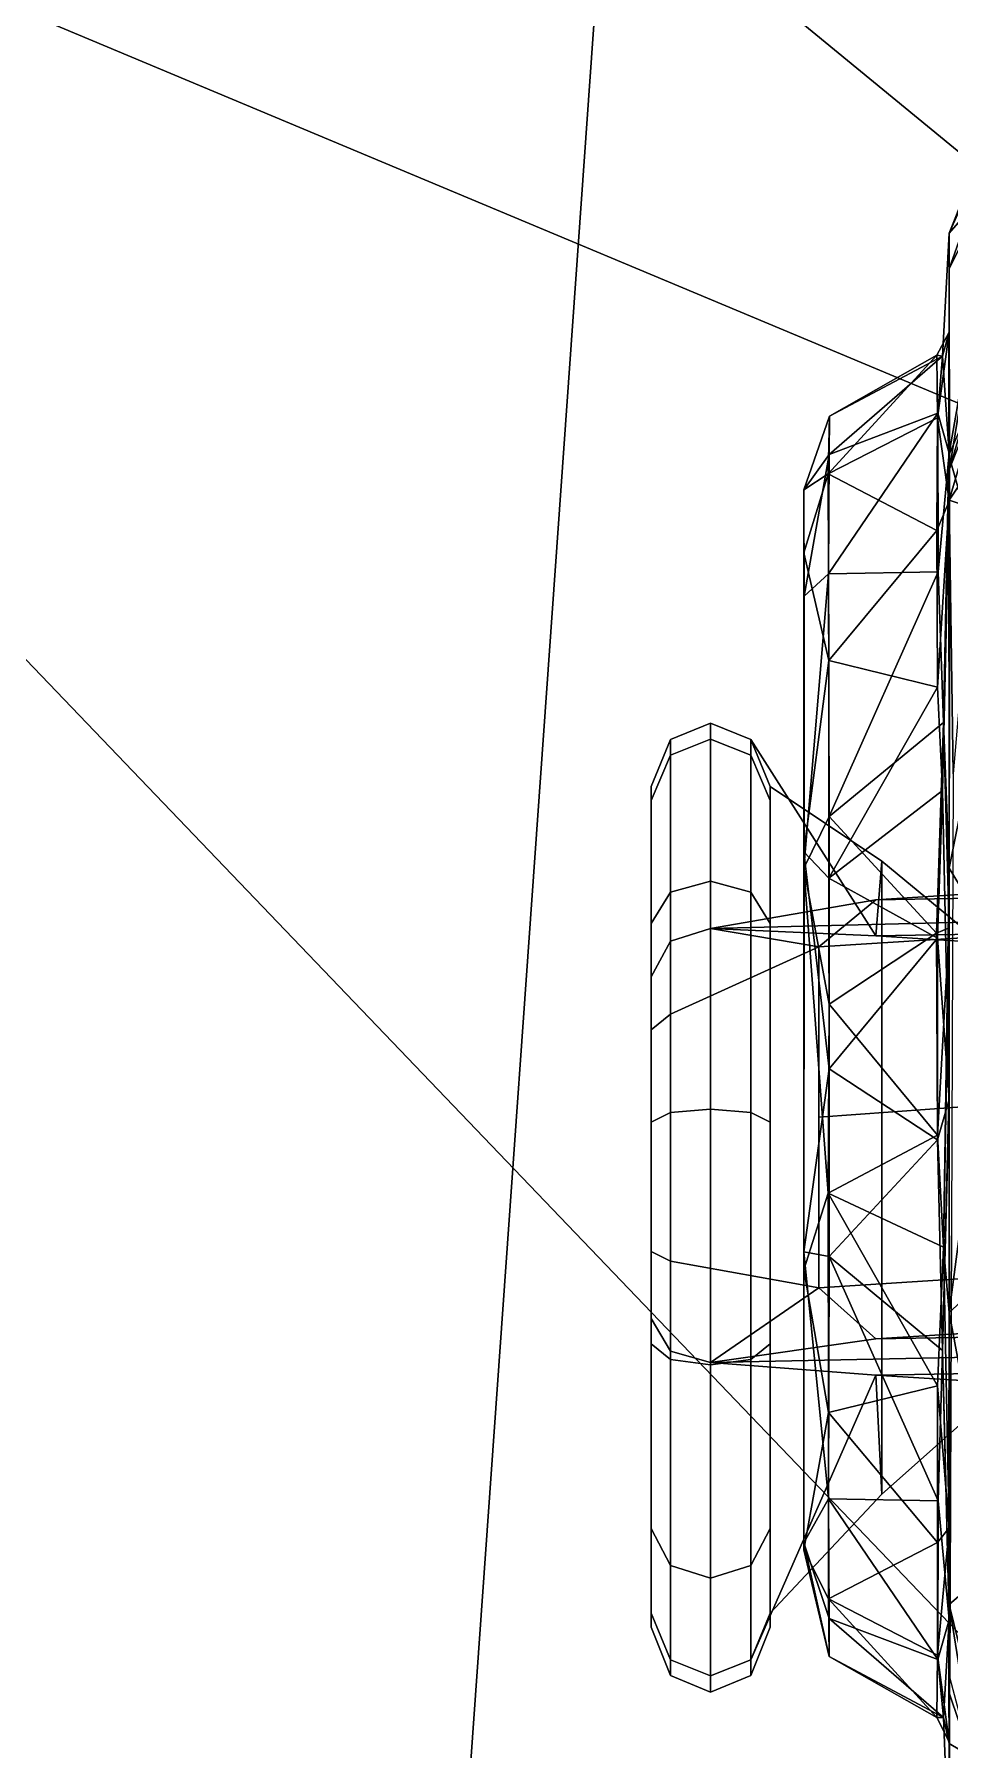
# Model space of a CAD drawing. Extents: x -14.5 to 14.5, y -12.2 to 16.5.
# Drawn here: x -12.624 to -11.52, y 0.137 to 2.206 of the extents above; entities that cross this region are included whole.
import ezdxf

# ---------------------------------------------------------------- set-up
doc = ezdxf.new("R2010")
doc.units = 0
doc.header["$MEASUREMENT"] = 0
for name, color, linetype in [('ARMPAD', 252, 'Continuous'), ('BASE', 253, 'Continuous'), ('SEAT-CHASSIS', 253, 'Continuous'), ('SEAT-FRAME', 253, 'Continuous')]:
    doc.layers.add(name, color=color, linetype=linetype)

msp = doc.modelspace()

# ---------------------------------------------------------------- linework, layer by layer
at = {"layer": 'ARMPAD'}
for points in [[(-13.1875, 4.2106, 25.1411), (-10.5438, 2.4383, 25.2383), (-10.7546, 1.445, 25.5585), (-13.3083, 3.5416, 25.1827)], [(-13.2258, 2.8975, 25.223), (-13.3083, 3.5416, 25.1827), (-10.7546, 1.445, 25.5585), (-13.1194, 2.4354, 25.2699)], [(-10.7196, -0.5463, 26.0403), (-13.1131, 1.9512, 25.4167), (-13.1194, 2.4354, 25.2699), (-10.7546, 1.445, 25.5585)], [(-13.323, 2.3025, 27.2474), (-13.58, -0.5017, 27.6181), (-12.1408, -0.4895, 27.7888), (-11.9376, 2.3766, 27.3832)], [(-10.5653, 2.2331, 27.2701), (-11.9376, 2.3766, 27.3832), (-12.1408, -0.4895, 27.7888), (-10.661, -0.4952, 27.7092)], [(-10.7196, -0.5463, 26.0403), (-10.5953, -1.8553, 26.1354), (-13.3385, -0.5526, 26.1082), (-13.1131, 1.9512, 25.4167)]]:
    msp.add_3dface(points, dxfattribs=at)
at = {"layer": 'BASE'}
for points in [[(-1.9523, 0.895, 7.085), (-1.8056, 1.1079, 7.0339), (-13.4938, 4.6436, 4.3934), (-13.4925, 4.5277, 4.4344)], [(-1.7533, 1.3264, 6.9168), (-12.9834, 4.5899, 4.4664), (-13.4938, 4.6436, 4.3934), (-1.8056, 1.1079, 7.0339)], [(-1.7533, 1.3264, 6.9168), (-1.8899, 1.4063, 6.8442), (-11.1579, 4.1057, 4.8039), (-12.9834, 4.5899, 4.4664)], [(-2.0197, 0.7853, 7.0973), (-1.9523, 0.895, 7.085), (-13.4925, 4.5277, 4.4344), (-13.5515, 4.4038, 4.4405)], [(-1.2637, 0.7159, 4.4404), (-12.328, 4.2866, 3.356), (-12.3542, 4.423, 3.4417), (-1.222, 0.7632, 4.5663)], [(-1.5852, 0.9892, 6.0103), (-1.222, 0.7632, 4.5663), (-12.3542, 4.423, 3.4417), (-10.1613, 3.5437, 4.2331)], [(-13.5519, 4.4026, 4.4405), (-13.577, 4.2677, 4.4344), (-2.1056, 0.4235, 7.085), (-2.0956, 0.5519, 7.0973)], [(-13.5519, 4.4026, 4.4405), (-2.0956, 0.5519, 7.0973), (-2.0197, 0.7853, 7.0973), (-13.5515, 4.4038, 4.4405)], [(-1.2637, 0.7159, 4.4404), (-1.3389, 0.6206, 4.3723), (-12.3551, 4.1518, 3.3008), (-12.328, 4.2866, 3.356)], [(-13.577, 4.2677, 4.4344), (-13.6462, 4.1747, 4.3934), (-2.112, 0.165, 7.0339), (-2.1056, 0.4235, 7.085)], [(-2.112, 0.165, 7.0339), (-13.6462, 4.1747, 4.3934), (-13.2017, 3.9181, 4.4664), (-2.1981, -0.0425, 6.9168)], [(-1.3935, 0.4528, 4.3723), (-12.4004, 4.0291, 3.2861), (-12.3551, 4.1518, 3.3008), (-1.3389, 0.6206, 4.3723)], [(-1.448, 0.2849, 4.3723), (-12.4358, 3.9033, 3.3008), (-12.4004, 4.0291, 3.2861), (-1.3935, 0.4528, 4.3723)], [(-13.2017, 3.9181, 4.4664), (-11.4401, 3.2369, 4.8039), (-2.3555, -0.0269, 6.8442), (-2.1981, -0.0425, 6.9168)], [(-1.448, 0.2849, 4.3723), (-1.4431, 0.1637, 4.4404), (-12.4931, 3.7783, 3.356), (-12.4358, 3.9033, 3.3008)], [(-1.4372, 0.1008, 4.5663), (-12.5945, 3.6833, 3.4417), (-12.4931, 3.7783, 3.356), (-1.4431, 0.1637, 4.4404)], [(-1.4372, 0.1008, 4.5663), (-1.8638, 0.1315, 6.0103), (-10.3036, 3.1057, 4.2331), (-12.5945, 3.6833, 3.4417)]]:
    msp.add_3dface(points, dxfattribs=at)
at = {"layer": 'SEAT-CHASSIS'}
for points in [[(-11.5203, 1.9231, 20.2493), (-11.5203, 1.966, 20.8799), (-11.4467, 2.131, 20.3807)], [(-11.5203, 1.966, 20.8799), (-11.462, 2.1127, 20.8286), (-11.4467, 2.131, 20.3807)], [(-11.4619, 2.0416, 20.1591), (-11.5203, 1.9231, 20.2493), (-11.4467, 2.131, 20.3807)], [(-11.462, 2.1127, 20.8286), (-11.5203, 1.966, 20.8799), (-11.462, 2.033, 21.0802)], [(-11.521, 1.6986, 21.3226), (-11.4628, 1.8312, 21.3939), (-11.462, 2.033, 21.0802)], [(-11.5203, 1.966, 20.8799), (-11.521, 1.6986, 21.3226), (-11.462, 2.033, 21.0802)], [(-11.5199, 1.682, 19.8063), (-11.5203, 1.9231, 20.2493), (-11.4619, 2.0416, 20.1591)], [(-11.4726, 1.8433, 19.8454), (-11.5199, 1.682, 19.8063), (-11.4619, 2.0416, 20.1591)], [(-11.5203, 1.966, 20.8799), (-11.5205, 1.8467, 20.3979), (-11.5284, 1.8177, 20.7538)], [(-11.5204, 1.7009, 21.1322), (-11.5203, 1.966, 20.8799), (-11.5284, 1.8177, 20.7538)], [(-11.521, 1.6986, 21.3226), (-11.5203, 1.966, 20.8799), (-11.5204, 1.7009, 21.1322)], [(-11.5205, 1.8467, 20.3979), (-11.5203, 1.966, 20.8799), (-11.5203, 1.9231, 20.2493)], [(-11.5199, 1.682, 19.8063), (-11.5205, 1.8467, 20.3979), (-11.5203, 1.9231, 20.2493)], [(-11.5352, 1.8189, 20.4954), (-11.5284, 1.8177, 20.7538), (-11.5205, 1.8467, 20.3979)], [(-11.5346, 1.7435, 20.2581), (-11.5352, 1.8189, 20.4954), (-11.5205, 1.8467, 20.3979)], [(-11.5205, 1.8467, 20.3979), (-11.5204, 1.6429, 20.025), (-11.5346, 1.7435, 20.2581)], [(-11.5205, 1.8467, 20.3979), (-11.5199, 1.682, 19.8063), (-11.5204, 1.6429, 20.025)], [(-11.478, 1.7873, 19.6498), (-11.5199, 1.682, 19.8063), (-11.4726, 1.8433, 19.8454)], [(-11.4628, 1.8312, 21.3939), (-11.521, 1.6986, 21.3226), (-11.462, 1.4907, 21.637)], [(-11.5352, 1.8189, 20.4954), (-11.6665, 1.6758, 20.2923), (-11.6647, 1.7453, 20.6364)], [(-11.5346, 1.7435, 20.2581), (-11.6665, 1.6758, 20.2923), (-11.5352, 1.8189, 20.4954)], [(-11.5284, 1.8177, 20.7538), (-11.6647, 1.7453, 20.6364), (-11.6652, 1.6994, 20.8626)], [(-11.5284, 1.8177, 20.7538), (-11.6652, 1.6994, 20.8626), (-11.5342, 1.7489, 20.9664)], [(-11.6647, 1.7453, 20.6364), (-11.5284, 1.8177, 20.7538), (-11.5352, 1.8189, 20.4954)], [(-11.5342, 1.7489, 20.9664), (-11.5204, 1.7009, 21.1322), (-11.5284, 1.8177, 20.7538)], [(-11.5203, 1.6443, 19.3842), (-11.478, 1.7873, 19.6498), (-11.4364, 1.7707, 18.9532)], [(-11.5203, 1.6443, 19.3842), (-11.5199, 1.682, 19.8063), (-11.478, 1.7873, 19.6498)], [(-11.4883, 1.6333, 18.9505), (-11.5203, 1.6443, 19.3842), (-11.4364, 1.7707, 18.9532)], [(-11.6956, 1.6566, 20.6806), (-11.6647, 1.7453, 20.6364), (-11.6665, 1.6758, 20.2923)], [(-11.6956, 1.6566, 20.6806), (-11.6652, 1.6994, 20.8626), (-11.6647, 1.7453, 20.6364)], [(-11.6665, 1.6758, 20.2923), (-11.5346, 1.7435, 20.2581), (-11.5353, 1.6074, 20.0512)], [(-11.666, 1.5552, 21.117), (-11.5342, 1.7489, 20.9664), (-11.6652, 1.6994, 20.8626)], [(-11.5338, 1.5576, 21.2281), (-11.5342, 1.7489, 20.9664), (-11.666, 1.5552, 21.117)], [(-11.5346, 1.7435, 20.2581), (-11.5204, 1.6429, 20.025), (-11.5353, 1.6074, 20.0512)], [(-11.5338, 1.5576, 21.2281), (-11.5204, 1.7009, 21.1322), (-11.5342, 1.7489, 20.9664)], [(-11.6956, 1.6566, 20.6806), (-11.6954, 1.5285, 21.0052), (-11.6652, 1.6994, 20.8626)], [(-11.6652, 1.6994, 20.8626), (-11.6954, 1.5285, 21.0052), (-11.666, 1.5552, 21.117)], [(-11.5204, 1.7009, 21.1322), (-11.5338, 1.5576, 21.2281), (-11.5271, 1.3758, 21.3569)], [(-11.521, 1.6986, 21.3226), (-11.5204, 1.7009, 21.1322), (-11.5271, 1.3758, 21.3569)], [(-11.5271, 1.3758, 21.3569), (-11.5206, 1.2001, 21.5908), (-11.521, 1.6986, 21.3226)], [(-11.521, 1.6986, 21.3226), (-11.5206, 1.2001, 21.5908), (-11.462, 1.4907, 21.637)], [(-11.5286, 1.294, 19.8364), (-11.5204, 1.6429, 20.025), (-11.5199, 1.682, 19.8063)], [(-11.5203, 1.6443, 19.3842), (-11.5203, 0.9348, 19.4214), (-11.5199, 1.682, 19.8063)], [(-11.6956, 1.5805, 20.2997), (-11.6665, 1.6758, 20.2923), (-11.6656, 1.4507, 20.0195)], [(-11.6665, 1.6758, 20.2923), (-11.6956, 1.5805, 20.2997), (-11.6956, 1.6566, 20.6806)], [(-11.6956, 1.6566, 20.6806), (-11.6956, 0.3864, 20.3283), (-11.6954, 1.5285, 21.0052)], [(-11.6956, 1.5805, 20.2997), (-11.6956, 0.3864, 20.3283), (-11.6956, 1.6566, 20.6806)], [(-11.6656, 1.4507, 20.0195), (-11.6665, 1.6758, 20.2923), (-11.5353, 1.6074, 20.0512)], [(-11.5353, 1.6074, 20.0512), (-11.5204, 1.6429, 20.025), (-11.5346, 1.4185, 19.9025)], [(-11.5346, 1.4185, 19.9025), (-11.5204, 1.6429, 20.025), (-11.5286, 1.294, 19.8364)], [(-11.5203, 1.6443, 19.3842), (-11.5156, 1.3139, 19.3352), (-11.5196, 0.2232, 19.4587)], [(-11.5156, 1.3139, 19.3352), (-11.5203, 1.6443, 19.3842), (-11.4883, 1.6333, 18.9505)], [(-11.6656, 1.4507, 20.0195), (-11.5353, 1.6074, 20.0512), (-11.5346, 1.4185, 19.9025)], [(-11.6956, 0.3864, 20.3283), (-11.6956, 1.5805, 20.2997), (-11.6958, 1.2201, 19.9803)], [(-11.6958, 1.2201, 19.9803), (-11.6956, 1.5805, 20.2997), (-11.6656, 1.4507, 20.0195)], [(-11.6958, 1.2002, 21.2517), (-11.666, 1.5552, 21.117), (-11.6954, 1.5285, 21.0052)], [(-11.665, 1.2625, 21.3136), (-11.666, 1.5552, 21.117), (-11.6958, 1.2002, 21.2517)], [(-11.5338, 1.5576, 21.2281), (-11.666, 1.5552, 21.117), (-11.665, 1.2625, 21.3136)], [(-11.5338, 1.5576, 21.2281), (-11.665, 1.2625, 21.3136), (-11.5271, 1.3758, 21.3569)], [(-11.6956, 0.3864, 20.3283), (-11.6958, 1.2002, 21.2517), (-11.6954, 1.5285, 21.0052)], [(-11.5206, 1.2001, 21.5908), (-11.4624, 1.1048, 21.7488), (-11.462, 1.4907, 21.637)], [(-11.6958, 1.2201, 19.9803), (-11.6656, 1.4507, 20.0195), (-11.6657, 1.1883, 19.8911)], [(-11.5346, 1.4185, 19.9025), (-11.6657, 1.1883, 19.8911), (-11.6656, 1.4507, 20.0195)], [(-11.5286, 1.294, 19.8364), (-11.6657, 1.1883, 19.8911), (-11.5346, 1.4185, 19.9025)], [(-11.5355, 1.1217, 21.4341), (-11.5271, 1.3758, 21.3569), (-11.665, 1.2625, 21.3136)], [(-11.5271, 1.3758, 21.3569), (-11.5355, 1.1217, 21.4341), (-11.5204, 1.1283, 21.4779)], [(-11.5271, 1.3758, 21.3569), (-11.5204, 1.1283, 21.4779), (-11.5206, 1.2001, 21.5908)], [(-11.6657, 1.1883, 19.8911), (-11.5286, 1.294, 19.8364), (-11.5346, 1.116, 19.7958)], [(-11.5346, 1.116, 19.7958), (-11.5286, 1.294, 19.8364), (-11.5204, 0.9212, 19.7373)], [(-11.6958, 1.2002, 21.2517), (-11.6652, 1.0363, 21.3577), (-11.665, 1.2625, 21.3136)], [(-11.5355, 1.1217, 21.4341), (-11.665, 1.2625, 21.3136), (-11.6652, 1.0363, 21.3577)], [(-11.6958, 1.2201, 19.9803), (-11.6956, 0.7373, 20.0036), (-11.6956, 0.3864, 20.3283)], [(-11.6958, 1.2201, 19.9803), (-11.6652, 0.9583, 19.8701), (-11.6956, 0.7373, 20.0036)], [(-11.6652, 0.9583, 19.8701), (-11.6958, 1.2201, 19.9803), (-11.6657, 1.1883, 19.8911)], [(-11.6956, 0.3864, 20.3283), (-11.6957, 0.7156, 21.2174), (-11.6958, 1.2002, 21.2517)], [(-11.6958, 1.2002, 21.2517), (-11.6957, 0.7156, 21.2174), (-11.6663, 0.8083, 21.3369)], [(-11.6652, 1.0363, 21.3577), (-11.6958, 1.2002, 21.2517), (-11.6663, 0.8083, 21.3369)], [(-11.5272, 0.7433, 21.4077), (-11.5204, 0.6642, 21.5589), (-11.5206, 1.2001, 21.5908)], [(-11.5272, 0.7433, 21.4077), (-11.5206, 1.2001, 21.5908), (-11.5204, 1.1283, 21.4779)], [(-11.5206, 1.2001, 21.5908), (-11.5204, 0.6642, 21.5589), (-11.4624, 1.1048, 21.7488)], [(-11.6652, 0.9583, 19.8701), (-11.6657, 1.1883, 19.8911), (-11.5346, 1.116, 19.7958)], [(-11.5346, 0.8784, 21.4321), (-11.5355, 1.1217, 21.4341), (-11.6652, 1.0363, 21.3577)], [(-11.5346, 0.8784, 21.4321), (-11.5204, 1.1283, 21.4779), (-11.5355, 1.1217, 21.4341)], [(-11.5346, 0.8784, 21.4321), (-11.5272, 0.7433, 21.4077), (-11.5204, 1.1283, 21.4779)], [(-11.5346, 1.116, 19.7958), (-11.5346, 0.8725, 19.7934), (-11.6652, 0.9583, 19.8701)], [(-11.5346, 1.116, 19.7958), (-11.5204, 0.9212, 19.7373), (-11.5346, 0.8725, 19.7934)], [(-11.5204, 0.6642, 21.5589), (-11.462, 0.7172, 21.7147), (-11.4624, 1.1048, 21.7488)], [(-11.6652, 1.0363, 21.3577), (-11.6663, 0.8083, 21.3369), (-11.5346, 0.8784, 21.4321)], [(-11.6956, 0.7373, 20.0036), (-11.6652, 0.9583, 19.8701), (-11.6651, 0.7318, 19.9145)], [(-11.5346, 0.8725, 19.7934), (-11.6651, 0.7318, 19.9145), (-11.6652, 0.9583, 19.8701)], [(-11.5284, 0.6186, 19.8723), (-11.5204, 0.9212, 19.7373), (-11.5203, 0.9348, 19.4214)], [(-11.5284, 0.6186, 19.8723), (-11.5203, 0.9348, 19.4214), (-11.5203, 0.3012, 19.9235)], [(-11.5196, 0.2232, 19.4587), (-11.5208, 0.2066, 19.9532), (-11.5203, 0.9348, 19.4214)], [(-11.5208, 0.2066, 19.9532), (-11.5203, 0.3012, 19.9235), (-11.5203, 0.9348, 19.4214)], [(-11.5284, 0.6186, 19.8723), (-11.5346, 0.8725, 19.7934), (-11.5204, 0.9212, 19.7373)], [(-11.6663, 0.8083, 21.3369), (-11.5272, 0.7433, 21.4077), (-11.5346, 0.8784, 21.4321)], [(-11.5346, 0.8725, 19.7934), (-11.5284, 0.6186, 19.8723), (-11.6651, 0.7318, 19.9145)], [(-11.6957, 0.7156, 21.2174), (-11.6658, 0.5437, 21.2082), (-11.6663, 0.8083, 21.3369)], [(-11.5272, 0.7433, 21.4077), (-11.6663, 0.8083, 21.3369), (-11.5346, 0.576, 21.3253)], [(-11.5346, 0.576, 21.3253), (-11.6663, 0.8083, 21.3369), (-11.6658, 0.5437, 21.2082)], [(-11.6956, 0.7373, 20.0036), (-11.666, 0.4394, 20.1109), (-11.6956, 0.3864, 20.3283)], [(-11.6651, 0.7318, 19.9145), (-11.666, 0.4394, 20.1109), (-11.6956, 0.7373, 20.0036)], [(-11.5338, 0.437, 19.9998), (-11.666, 0.4394, 20.1109), (-11.6651, 0.7318, 19.9145)], [(-11.5338, 0.437, 19.9998), (-11.6651, 0.7318, 19.9145), (-11.5284, 0.6186, 19.8723)], [(-11.5272, 0.7433, 21.4077), (-11.5346, 0.576, 21.3253), (-11.5205, 0.4044, 21.2693)], [(-11.5205, 0.4044, 21.2693), (-11.5204, 0.6642, 21.5589), (-11.5272, 0.7433, 21.4077)], [(-11.6956, 0.3864, 20.3283), (-11.6958, 0.3779, 20.8676), (-11.6957, 0.7156, 21.2174)], [(-11.6957, 0.7156, 21.2174), (-11.6958, 0.3779, 20.8676), (-11.6658, 0.5437, 21.2082)], [(-11.462, 0.7172, 21.7147), (-11.5204, 0.6642, 21.5589), (-11.4639, 0.3609, 21.5585)], [(-11.5205, 0.4044, 21.2693), (-11.5203, 0.3123, 21.3357), (-11.5204, 0.6642, 21.5589)], [(-11.5204, 0.6642, 21.5589), (-11.5203, 0.3123, 21.3357), (-11.4639, 0.3609, 21.5585)], [(-11.5204, 0.2937, 20.0957), (-11.5338, 0.437, 19.9998), (-11.5284, 0.6186, 19.8723)], [(-11.5284, 0.6186, 19.8723), (-11.5203, 0.3012, 19.9235), (-11.5204, 0.2937, 20.0957)], [(-11.6658, 0.5437, 21.2082), (-11.5345, 0.3867, 21.1769), (-11.5346, 0.576, 21.3253)], [(-11.5345, 0.3867, 21.1769), (-11.5205, 0.4044, 21.2693), (-11.5346, 0.576, 21.3253)], [(-11.6958, 0.3779, 20.8676), (-11.666, 0.319, 20.9368), (-11.6658, 0.5437, 21.2082)], [(-11.6658, 0.5437, 21.2082), (-11.666, 0.319, 20.9368), (-11.5345, 0.3867, 21.1769)], [(-11.6652, 0.2952, 20.3653), (-11.6956, 0.3864, 20.3283), (-11.666, 0.4394, 20.1109)], [(-11.666, 0.4394, 20.1109), (-11.5342, 0.2457, 20.2614), (-11.6652, 0.2952, 20.3653)], [(-11.5338, 0.437, 19.9998), (-11.5342, 0.2457, 20.2614), (-11.666, 0.4394, 20.1109)], [(-11.5338, 0.437, 19.9998), (-11.5204, 0.2937, 20.0957), (-11.5342, 0.2457, 20.2614)], [(-11.5346, 0.2511, 20.9698), (-11.5205, 0.4044, 21.2693), (-11.5345, 0.3867, 21.1769)], [(-11.5206, 0.1464, 20.8183), (-11.5205, 0.4044, 21.2693), (-11.5346, 0.2511, 20.9698)], [(-11.52, 0.0624, 20.9984), (-11.5205, 0.4044, 21.2693), (-11.5206, 0.1464, 20.8183)], [(-11.52, 0.0624, 20.9984), (-11.5203, 0.3123, 21.3357), (-11.5205, 0.4044, 21.2693)], [(-11.6958, 0.3779, 20.8676), (-11.6956, 0.3864, 20.3283), (-11.665, 0.2494, 20.5913)], [(-11.6958, 0.3779, 20.8676), (-11.665, 0.2494, 20.5913), (-11.666, 0.319, 20.9368)], [(-11.6956, 0.3864, 20.3283), (-11.6652, 0.2952, 20.3653), (-11.665, 0.2494, 20.5913)], [(-11.666, 0.319, 20.9368), (-11.5346, 0.2511, 20.9698), (-11.5345, 0.3867, 21.1769)], [(-11.5203, 0.3123, 21.3357), (-11.462, 0.0749, 21.2768), (-11.4639, 0.3609, 21.5585)], [(-11.5352, 0.1757, 20.7325), (-11.666, 0.319, 20.9368), (-11.665, 0.2494, 20.5913)], [(-11.5346, 0.2511, 20.9698), (-11.666, 0.319, 20.9368), (-11.5352, 0.1757, 20.7325)], [(-11.5203, 0.3123, 21.3357), (-11.52, 0.0624, 20.9984), (-11.462, -0.0531, 21.0461)], [(-11.462, 0.0749, 21.2768), (-11.5203, 0.3123, 21.3357), (-11.462, -0.0531, 21.0461)], [(-11.5272, 0.176, 20.4735), (-11.6652, 0.2952, 20.3653), (-11.5342, 0.2457, 20.2614)], [(-11.5272, 0.176, 20.4735), (-11.665, 0.2494, 20.5913), (-11.6652, 0.2952, 20.3653)], [(-11.5342, 0.2457, 20.2614), (-11.5204, 0.2937, 20.0957), (-11.5272, 0.176, 20.4735)], [(-11.5203, 0.1444, 20.1014), (-11.5272, 0.176, 20.4735), (-11.5204, 0.2937, 20.0957)], [(-11.5203, 0.3012, 19.9235), (-11.5208, 0.2066, 19.9532), (-11.5203, 0.1469, 20.0986)], [(-11.5203, 0.1444, 20.1014), (-11.5204, 0.2937, 20.0957), (-11.5203, 0.3012, 19.9235)], [(-11.665, 0.2494, 20.5913), (-11.5272, 0.176, 20.4735), (-11.5352, 0.1757, 20.7325)], [(-11.5346, 0.2511, 20.9698), (-11.5352, 0.1757, 20.7325), (-11.5206, 0.1464, 20.8183)], [(-11.5196, 0.2232, 19.4587), (-11.4948, 0.1291, 19.8577), (-11.5208, 0.2066, 19.9532)], [(-11.5203, 0.1444, 20.1014), (-11.5208, 0.2066, 19.9532), (-11.4948, 0.1291, 19.8577)], [(-11.5352, 0.1757, 20.7325), (-11.5272, 0.176, 20.4735), (-11.5206, 0.1464, 20.8183)], [(-11.5272, 0.176, 20.4735), (-11.5203, 0.1444, 20.1014), (-11.5204, 0.0013, 20.4844)], [(-11.5204, 0.0013, 20.4844), (-11.5206, 0.1464, 20.8183), (-11.5272, 0.176, 20.4735)], [(-11.52, 0.0624, 20.9984), (-11.5206, 0.1464, 20.8183), (-11.5204, 0.0013, 20.4844)], [(-11.5204, 0.0013, 20.4844), (-11.5203, 0.1444, 20.1014), (-11.4948, 0.1291, 19.8577)]]:
    msp.add_3dface(points, dxfattribs=at)
at = {"layer": 'SEAT-CHASSIS', "invisible_edges": 12}
for points in [[(-11.5286, 1.294, 19.8364), (-11.5199, 1.682, 19.8063), (-11.5203, 0.9348, 19.4214)], [(-11.5203, 0.9348, 19.4214), (-11.5204, 0.9212, 19.7373), (-11.5286, 1.294, 19.8364)]]:
    msp.add_3dface(points, dxfattribs=at)
at = {"layer": 'SEAT-FRAME'}
for points in [[(-11.8081, 1.3753, 17.3354), (-11.8081, 1.3558, 17.027), (-11.8565, 1.3365, 17.0335), (-11.8565, 1.3553, 17.3314)], [(-11.8081, 1.1273, 18.3851), (-11.8081, 1.3753, 17.3354), (-11.8565, 1.3553, 17.3314), (-11.8565, 1.1121, 18.3717)], [(-11.8081, 1.3753, 17.3354), (-11.7598, 1.3553, 17.3314), (-11.7598, 1.3365, 17.0335), (-11.8081, 1.3558, 17.027)], [(-11.8081, 1.1273, 18.3851), (-11.6089, 1.1186, 18.1949), (-11.7598, 1.3553, 17.3314), (-11.8081, 1.3753, 17.3354)], [(-11.8565, 1.3553, 17.3314), (-11.8565, 1.3365, 17.0335), (-11.8798, 1.2818, 17.0524), (-11.8798, 1.2987, 17.3195)], [(-11.8565, 1.1121, 18.3717), (-11.8565, 1.3553, 17.3314), (-11.8798, 1.2987, 17.3195), (-11.8798, 1.0691, 18.3321)], [(-11.8081, 1.3558, 17.027), (-11.8081, 1.1846, 16.7696), (-11.8565, 1.1712, 16.7849), (-11.8565, 1.3365, 17.0335)], [(-11.8081, 1.3558, 17.027), (-11.7598, 1.3365, 17.0335), (-11.7598, 1.1712, 16.7849), (-11.8081, 1.1846, 16.7696)], [(-11.7598, 1.3553, 17.3314), (-11.7365, 1.2987, 17.3195), (-11.7365, 1.2818, 17.0524), (-11.7598, 1.3365, 17.0335)], [(-11.6015, 1.2086, 17.7572), (-11.7365, 1.2987, 17.3195), (-11.7598, 1.3553, 17.3314), (-11.6089, 1.1186, 18.1949)], [(-11.8565, 1.3365, 17.0335), (-11.8565, 1.1712, 16.7849), (-11.8798, 1.1336, 16.8295), (-11.8798, 1.2818, 17.0524)], [(-11.7598, 1.3365, 17.0335), (-11.7365, 1.2818, 17.0524), (-11.7365, 1.1336, 16.8295), (-11.7598, 1.1712, 16.7849)], [(-11.8798, 1.0691, 18.3321), (-11.8798, 1.2987, 17.3195), (-11.8798, 0.3017, 17.3826), (-11.8798, 0.6571, 18.3582)], [(-11.8798, 1.2818, 17.0524), (-11.8798, 0.2848, 17.1155), (-11.8798, 0.3017, 17.3826), (-11.8798, 1.2987, 17.3195)], [(-11.7365, 0.3017, 17.3826), (-11.7365, 1.2987, 17.3195), (-11.6015, 1.2086, 17.7572), (-11.6015, 0.4453, 17.8055)], [(-11.7365, 0.3017, 17.3826), (-11.7365, 0.2848, 17.1155), (-11.7365, 1.2818, 17.0524), (-11.7365, 1.2987, 17.3195)], [(-11.8798, 1.2818, 17.0524), (-11.8798, 1.1336, 16.8295), (-11.8798, 0.4037, 16.8757), (-11.8798, 0.2848, 17.1155)], [(-11.7365, 0.4037, 16.8757), (-11.7365, 1.1336, 16.8295), (-11.7365, 1.2818, 17.0524), (-11.7365, 0.2848, 17.1155)], [(-11.6015, 1.2086, 17.7572), (-11.6089, 1.1186, 18.1949), (-11.3565, 1.1027, 17.943), (-11.3963, 1.0391, 17.878)], [(-11.6015, 0.4453, 17.8055), (-11.6015, 1.2086, 17.7572), (-11.3963, 1.0391, 17.878), (-11.3963, 0.6278, 17.9041)], [(-11.8081, 1.1846, 16.7696), (-11.8081, 0.9096, 16.6322), (-11.8565, 0.9055, 16.6521), (-11.8565, 1.1712, 16.7849)], [(-11.8081, 1.1846, 16.7696), (-11.7598, 1.1712, 16.7849), (-11.7598, 0.9055, 16.6521), (-11.8081, 0.9096, 16.6322)], [(-11.3565, 1.1781, 19.1348), (-11.0118, 1.1839, 19.227), (-10.6671, 1.1781, 19.1348), (-11.6089, 1.1622, 18.883)], [(-11.8565, 1.1712, 16.7849), (-11.8565, 0.9055, 16.6521), (-11.8798, 0.8938, 16.7106), (-11.8798, 1.1336, 16.8295)], [(-10.6671, 1.1781, 19.1348), (-10.4147, 1.1622, 18.883), (-11.8081, 1.1273, 18.3851), (-11.6089, 1.1622, 18.883)], [(-11.8081, 1.1273, 18.3851), (-10.4147, 1.1622, 18.883), (-10.3223, 1.1404, 18.5389), (-11.6089, 1.1186, 18.1949)], [(-11.6778, 1.1055, 18.9264), (-11.6089, 1.1622, 18.883), (-11.8081, 1.1273, 18.3851)], [(-11.7598, 1.1712, 16.7849), (-11.7365, 1.1336, 16.8295), (-11.7365, 0.8938, 16.7106), (-11.7598, 0.9055, 16.6521)], [(-11.6778, 1.1055, 18.9264), (-11.3963, 1.1232, 19.2073), (-11.3565, 1.1781, 19.1348), (-11.6089, 1.1622, 18.883)], [(-10.3223, 1.1404, 18.5389), (-10.4147, 1.1186, 18.1949), (-11.3565, 1.1027, 17.943), (-11.6089, 1.1186, 18.1949)], [(-11.8798, 0.8938, 16.7106), (-11.8798, 0.6266, 16.7275), (-11.8798, 0.4037, 16.8757), (-11.8798, 1.1336, 16.8295)], [(-11.6778, 1.1055, 18.9264), (-11.8081, 1.1273, 18.3851), (-11.8565, 1.1121, 18.3717), (-11.8565, 1.0242, 18.5268)], [(-11.7365, 0.4037, 16.8757), (-11.7365, 0.6266, 16.7275), (-11.7365, 0.8938, 16.7106), (-11.7365, 1.1336, 16.8295)], [(-11.6778, 0.8998, 18.9394), (-11.4099, 0.9191, 19.2438), (-11.3963, 1.1232, 19.2073), (-11.6778, 1.1055, 18.9264)], [(-11.8565, 1.0242, 18.5268), (-11.8565, 1.1121, 18.3717), (-11.8798, 1.0691, 18.3321), (-11.8798, 1.0051, 18.4703)], [(-11.8565, 1.0242, 18.5268), (-11.8565, 0.7262, 18.5457), (-11.6778, 0.6942, 18.9524), (-11.6778, 1.1055, 18.9264)], [(-11.8798, 1.0691, 18.3321), (-11.8798, 0.6571, 18.3582), (-11.8798, 0.738, 18.4872), (-11.8798, 1.0051, 18.4703)], [(-11.8798, 1.0051, 18.4703), (-11.8798, 0.738, 18.4872), (-11.8565, 0.7262, 18.5457), (-11.8565, 1.0242, 18.5268)], [(-11.6778, 0.6942, 18.9524), (-11.3963, 0.712, 19.2333), (-11.4099, 0.9191, 19.2438), (-11.6778, 0.8998, 18.9394)], [(-11.8798, 0.6266, 16.7275), (-11.8798, 0.8938, 16.7106), (-11.8565, 0.9055, 16.6521), (-11.8565, 0.6076, 16.671)], [(-11.8565, 0.6076, 16.671), (-11.8565, 0.9055, 16.6521), (-11.8081, 0.9096, 16.6322), (-11.8081, 0.6011, 16.6517)], [(-11.8081, 0.9096, 16.6322), (-11.7598, 0.9055, 16.6521), (-11.7598, 0.6076, 16.671), (-11.8081, 0.6011, 16.6517)], [(-11.7598, 0.9055, 16.6521), (-11.7365, 0.8938, 16.7106), (-11.7365, 0.6266, 16.7275), (-11.7598, 0.6076, 16.671)], [(-11.8798, 0.738, 18.4872), (-11.8798, 0.6571, 18.3582), (-11.8565, 0.6177, 18.403), (-11.8565, 0.7262, 18.5457)], [(-11.8565, 0.7262, 18.5457), (-11.8565, 0.6177, 18.403), (-11.8081, 0.6042, 18.4183), (-11.6778, 0.6942, 18.9524)], [(-11.6089, 0.6325, 18.9165), (-11.3565, 0.6484, 19.1683), (-11.3963, 0.712, 19.2333), (-11.6778, 0.6942, 18.9524)], [(-11.8081, 0.6042, 18.4183), (-11.8081, 0.6042, 18.4183), (-11.6089, 0.6325, 18.9165), (-11.6778, 0.6942, 18.9524)], [(-11.8798, 0.6571, 18.3582), (-11.8798, 0.3017, 17.3826), (-11.8565, 0.2452, 17.4017), (-11.8565, 0.6177, 18.403)], [(-11.6089, 0.6325, 18.9165), (-11.8081, 0.6042, 18.4183), (-10.4147, 0.6325, 18.9165), (-10.6671, 0.6484, 19.1683)], [(-11.6089, 0.6325, 18.9165), (-10.6671, 0.6484, 19.1683), (-11.0118, 0.6542, 19.2605), (-11.3565, 0.6484, 19.1683)], [(-11.8798, 0.4037, 16.8757), (-11.8798, 0.6266, 16.7275), (-11.8565, 0.6076, 16.671), (-11.8565, 0.359, 16.8363)], [(-11.6089, 0.5889, 18.2284), (-10.3223, 0.6107, 18.5725), (-10.4147, 0.6325, 18.9165), (-11.8081, 0.6042, 18.4183)], [(-11.7598, 0.6076, 16.671), (-11.7365, 0.6266, 16.7275), (-11.7365, 0.4037, 16.8757), (-11.7598, 0.359, 16.8363)], [(-11.3963, 0.6278, 17.9041), (-11.3565, 0.573, 17.9766), (-11.6089, 0.5889, 18.2284), (-11.6015, 0.4453, 17.8055)], [(-11.8565, 0.6177, 18.403), (-11.8565, 0.2452, 17.4017), (-11.8081, 0.2259, 17.4082), (-11.8081, 0.6042, 18.4183)], [(-11.8565, 0.359, 16.8363), (-11.8565, 0.6076, 16.671), (-11.8081, 0.6011, 16.6517), (-11.8081, 0.3437, 16.8228)], [(-11.8081, 0.6011, 16.6517), (-11.7598, 0.6076, 16.671), (-11.7598, 0.359, 16.8363), (-11.8081, 0.3437, 16.8228)], [(-11.8081, 0.2259, 17.4082), (-11.7598, 0.2452, 17.4017), (-11.6089, 0.5889, 18.2284), (-11.8081, 0.6042, 18.4183)], [(-11.6089, 0.5889, 18.2284), (-11.3565, 0.573, 17.9766), (-10.4147, 0.5889, 18.2284), (-10.3223, 0.6107, 18.5725)], [(-11.6089, 0.5889, 18.2284), (-11.7598, 0.2452, 17.4017), (-11.7365, 0.3017, 17.3826), (-11.6015, 0.4453, 17.8055)], [(-11.8798, 0.2848, 17.1155), (-11.8798, 0.4037, 16.8757), (-11.8565, 0.359, 16.8363), (-11.8565, 0.2263, 17.1037)], [(-11.7598, 0.359, 16.8363), (-11.7365, 0.4037, 16.8757), (-11.7365, 0.2848, 17.1155), (-11.7598, 0.2263, 17.1037)], [(-11.8565, 0.2263, 17.1037), (-11.8565, 0.359, 16.8363), (-11.8081, 0.3437, 16.8228), (-11.8081, 0.2064, 17.0997)], [(-11.8081, 0.3437, 16.8228), (-11.7598, 0.359, 16.8363), (-11.7598, 0.2263, 17.1037), (-11.8081, 0.2064, 17.0997)], [(-11.8798, 0.3017, 17.3826), (-11.8798, 0.2848, 17.1155), (-11.8565, 0.2263, 17.1037), (-11.8565, 0.2452, 17.4017)], [(-11.7598, 0.2263, 17.1037), (-11.7365, 0.2848, 17.1155), (-11.7365, 0.3017, 17.3826), (-11.7598, 0.2452, 17.4017)], [(-11.8565, 0.2452, 17.4017), (-11.8565, 0.2263, 17.1037), (-11.8081, 0.2064, 17.0997), (-11.8081, 0.2259, 17.4082)], [(-11.8081, 0.2064, 17.0997), (-11.7598, 0.2263, 17.1037), (-11.7598, 0.2452, 17.4017), (-11.8081, 0.2259, 17.4082)]]:
    msp.add_3dface(points, dxfattribs=at)

doc.saveas('drawing.dxf')
